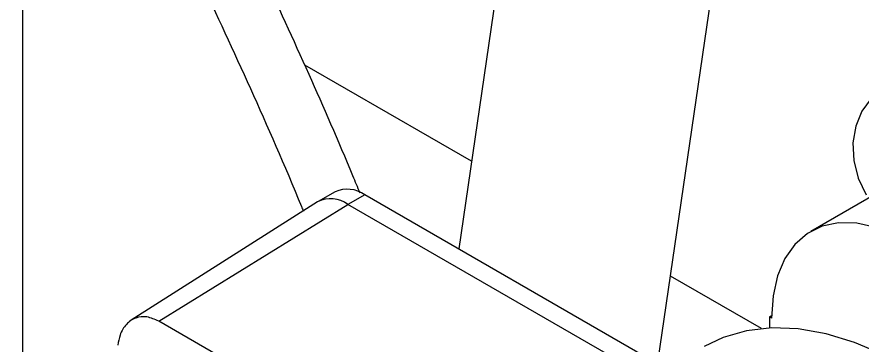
# Model space of a CAD drawing. Extents: x 75 to 2075, y 25 to 1460.
# Drawn here: x 1646 to 1735.1, y 698.3 to 732.9 of the extents above; entities that cross this region are included whole.
import ezdxf

# ---------------------------------------------------------------- set-up
doc = ezdxf.new("R2010")
doc.units = 0
doc.header["$LTSCALE"] = 5
doc.linetypes.add('SLD-KATı', pattern=[0])
doc.layers.get('0').update_dxf_attribs({"linetype": 'CONTINUOUS'})

msp = doc.modelspace()

# ---------------------------------------------------------------- linework, layer by layer
at = {"color": 7, "linetype": 'SLD-KATı'}
for p, q in [((1713.602, 696.45), (1723.302, 763.158)), ((1646.666, 653.5), (1646.666, 758.426)), ((1698.27, 747.373), (1692.608, 708.432)), ((1693.953, 717.686), (1676.382, 727.829)), ((1740.321, 716.417), (1729.715, 710.294)), ((1679.579, 714.459), (1677.811, 713.439)), ((1682.704, 714.15), (1680.936, 713.129)), ((1746.903, 677.088), (1682.704, 714.15)), ((1677.735, 713.392), (1658.098, 700.908)), ((1660.998, 700.816), (1680.936, 713.129)), ((1745.917, 675.616), (1680.936, 713.129)), ((1724.514, 700.043), (1714.929, 705.576)), ((1725.574, 701.393), (1725.351, 701.264)), ((1725.351, 701.264), (1725.351, 700.106)), ((1725.572, 701.137), (1725.351, 701.264)), ((1738.78, 655.913), (1660.998, 700.816))]:
    msp.add_line(p, q, dxfattribs=at)
at = {"color": 7, "linetype": 'SLD-KATı', "flags": 128}
for points in [[(1737.34, 725.279), (1736.074, 724.295), (1735.089, 722.98), (1734.438, 721.4), (1734.151, 719.634), (1734.243, 717.772), (1734.71, 715.906), (1735.528, 714.13)], [(1748.081, 701.309), (1746.785, 703.033), (1744.881, 705.192), (1742.861, 707.077), (1740.771, 708.648), (1738.657, 709.868), (1736.567, 710.711), (1734.547, 711.157), (1732.643, 711.198), (1730.897, 710.831), (1729.347, 710.065), (1728.029, 708.918), (1726.972, 707.414), (1726.2, 705.588), (1725.73, 703.48), (1725.572, 701.137)], [(1748.081, 689.833), (1746.617, 691.122), (1743.573, 693.52), (1740.488, 695.576), (1737.395, 697.27), (1734.326, 698.583), (1731.315, 699.5), (1728.393, 700.014), (1725.59, 700.117), (1722.938, 699.809), (1720.463, 699.093), (1718.466, 698.139)]]:
    msp.add_lwpolyline(points, dxfattribs=at)
at = {"color": 7, "linetype": 'SLD-KATı'}
for centre, radius, start, end in [((1680.873, 711.594), 3.144, 54.38242, 114.30712), ((1679.131, 710.773), 2.968, 52.53946, 118.05864)]:
    msp.add_arc(centre, radius, start, end, dxfattribs=at)
for points, knots in [([(1821.389, 711.832), (1822.945, 713.871), (1825.827, 717.646), (1829.672, 722.877), (1832.82, 727.293), (1835.369, 730.996), (1837.414, 734.073), (1839.111, 736.717), (1840.478, 738.927), (1841.612, 740.831), (1842.621, 742.584), (1843.662, 744.473), (1845.073, 747.19), (1846.605, 750.516), (1847.891, 754.109), (1848.596, 757.287), (1848.71, 760.079), (1848.199, 762.438), (1847.157, 764.218), (1845.784, 765.495), (1844.279, 766.35), (1842.644, 766.934), (1840.721, 767.338), (1838.407, 767.552), (1835.646, 767.554), (1832.635, 767.348), (1829.397, 766.967), (1825.935, 766.435), (1822.098, 765.742), (1817.113, 764.74), (1810.767, 763.366), (1802.946, 761.631), (1795.918, 760.128), (1790.329, 759.032), (1786.666, 758.36), (1783.108, 757.755), (1779.1, 757.136), (1774.293, 756.505), (1768.939, 755.976), (1763.418, 755.66), (1758.043, 755.623), (1753.379, 755.87), (1749.476, 756.304), (1746.009, 756.872), (1742.292, 757.725), (1738.448, 758.947), (1734.83, 760.496), (1731.678, 762.235), (1728.981, 764.086), (1726.926, 765.798), (1725.271, 767.393), (1723.778, 769.015), (1722.308, 770.857), (1720.86, 772.962), (1719.475, 775.31), (1718.069, 778.124), (1717.282, 780.177), (1716.855, 781.288)], [0, 0, 0, 0, 0.027904, 0.05168, 0.071889, 0.088998, 0.103384, 0.115349, 0.126837, 0.135477, 0.143439, 0.153059, 0.164223, 0.185851, 0.207693, 0.228405, 0.248975, 0.270764, 0.291802, 0.309303, 0.324858, 0.34018, 0.35689, 0.376686, 0.397549, 0.42015, 0.440774, 0.462763, 0.486439, 0.51075, 0.55028, 0.589756, 0.631865, 0.651566, 0.667811, 0.681533, 0.698498, 0.719451, 0.741554, 0.762946, 0.783494, 0.801778, 0.813779, 0.825528, 0.839049, 0.854135, 0.868677, 0.882491, 0.895764, 0.908587, 0.916871, 0.926563, 0.939107, 0.950695, 0.964462, 0.980757, 1, 1, 1, 1]), ([(1646.048, 774.496), (1646.822, 773.053), (1649.767, 767.561), (1654.482, 758.605), (1660.144, 747.532), (1665.339, 736.978), (1670.65, 725.452), (1674.303, 717.161), (1676.171, 712.595), (1676.235, 712.439)], [0, 0, 0, 0, 0.081146, 0.308838, 0.476996, 0.646637, 0.819926, 0.993823, 1, 1, 1, 1]), ([(1682.213, 714.327), (1681.964, 714.933), (1680.167, 719.296), (1676.718, 727.182), (1671.776, 737.982), (1666.539, 748.727), (1660.849, 759.898), (1656.66, 767.898), (1654.358, 772.201), (1654.106, 772.672)], [0, 0, 0, 0, 0.025945, 0.186942, 0.359711, 0.544711, 0.740639, 0.97158, 1, 1, 1, 1]), ([(1660.998, 700.816), (1660.58, 701.003), (1659.743, 701.377), (1658.535, 701.228), (1657.54, 700.558), (1656.901, 699.512), (1656.741, 698.653), (1656.674, 698.294)], [0, 0, 0, 0, 0.2099575, 0.4198902, 0.631426, 0.8460392, 1, 1, 1, 1])]:
    msp.add_open_spline(points, degree=3, knots=knots, dxfattribs=at)

doc.saveas('drawing.dxf')
